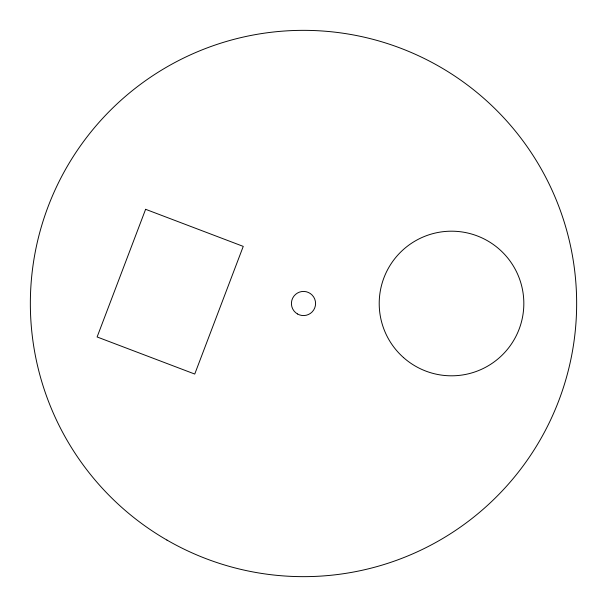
<?xml version="1.0" encoding="UTF-8"?>
<svg xmlns="http://www.w3.org/2000/svg" width="607" height="607" viewBox="0 0 607 607"><rect width="100%" height="100%" fill="white"/><g stroke="black" fill="none" stroke-linecap="round" stroke-linejoin="round"><path stroke-width="0.91" d="M145.612 209.301L97.112 336.968L194.748 374.056L243.248 246.389L145.612 209.301M166.925 540.055A273.15 273.15 0 0 0 576.65 303.5A273.15 273.15 0 0 0 166.925 66.945A273.15 273.15 0 0 0 166.925 540.055M297.46 313.956A12.072 12.072 0 0 0 315.572 303.5A12.072 12.072 0 0 0 297.46 293.044A12.072 12.072 0 0 0 297.46 313.956M403.549 357.599A72.301 72.301 0 0 0 522.361 318A72.301 72.301 0 0 0 428.663 234.901A72.301 72.301 0 0 0 403.549 357.599"/></g></svg>
